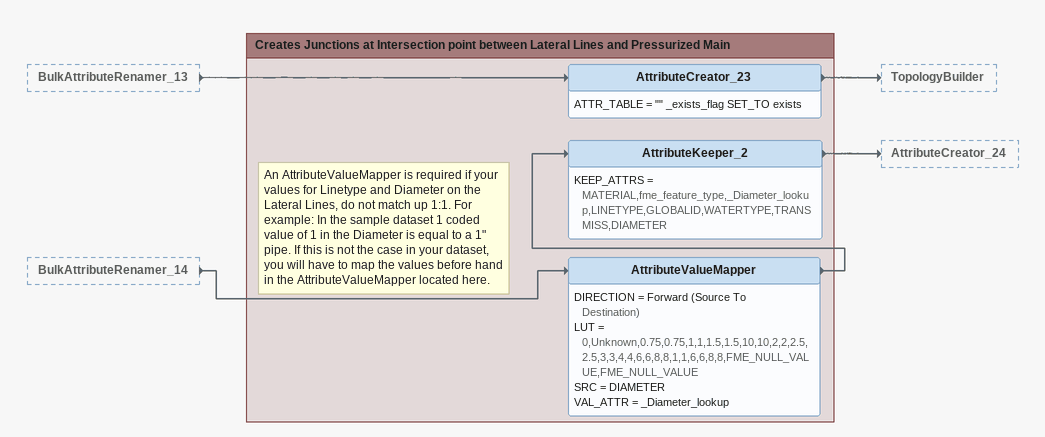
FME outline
BulkAttributeRenamer_13 [outside]
    -> AttributeCreator_23
BulkAttributeRenamer_14 [outside]
    -> AttributeValueMapper

Bookmark: Creates Junctions at Intersection point between Lateral Lines and Pressurized Main
AttributeCreator_23
    ATTR_TABLE = "" _exists_flag SET_TO exists
    -> TopologyBuilder
Note: An AttributeValueMapper is required if your values for Linetype and Diameter on the Lateral Lines, do not match up 1:1. For example: In the sample dataset 1 coded value of 1 in the Diameter is equal to a 1" pipe. If this is not the case in your dataset, you will have to map the values before hand in the AttributeValueMapper located here.
AttributeValueMapper
    DIRECTION = Forward (Source To Destination)
    LUT = 0,Unknown,0.75,0.75,1,1,1.5,1.5,10,10,2,2,2.5,2.5,3,3,4,4,6,6,8,8,1,1,6,6,8,8,FME_NULL_VALUE,FME_NULL_VALUE
    SRC = DIAMETER
    VAL_ATTR = _Diameter_lookup
    -> AttributeKeeper_2
AttributeKeeper_2
    KEEP_ATTRS = MATERIAL,fme_feature_type,_Diameter_lookup,LINETYPE,GLOBALID,WATERTYPE,TRANSMISS,DIAMETER
    -> AttributeCreator_24
